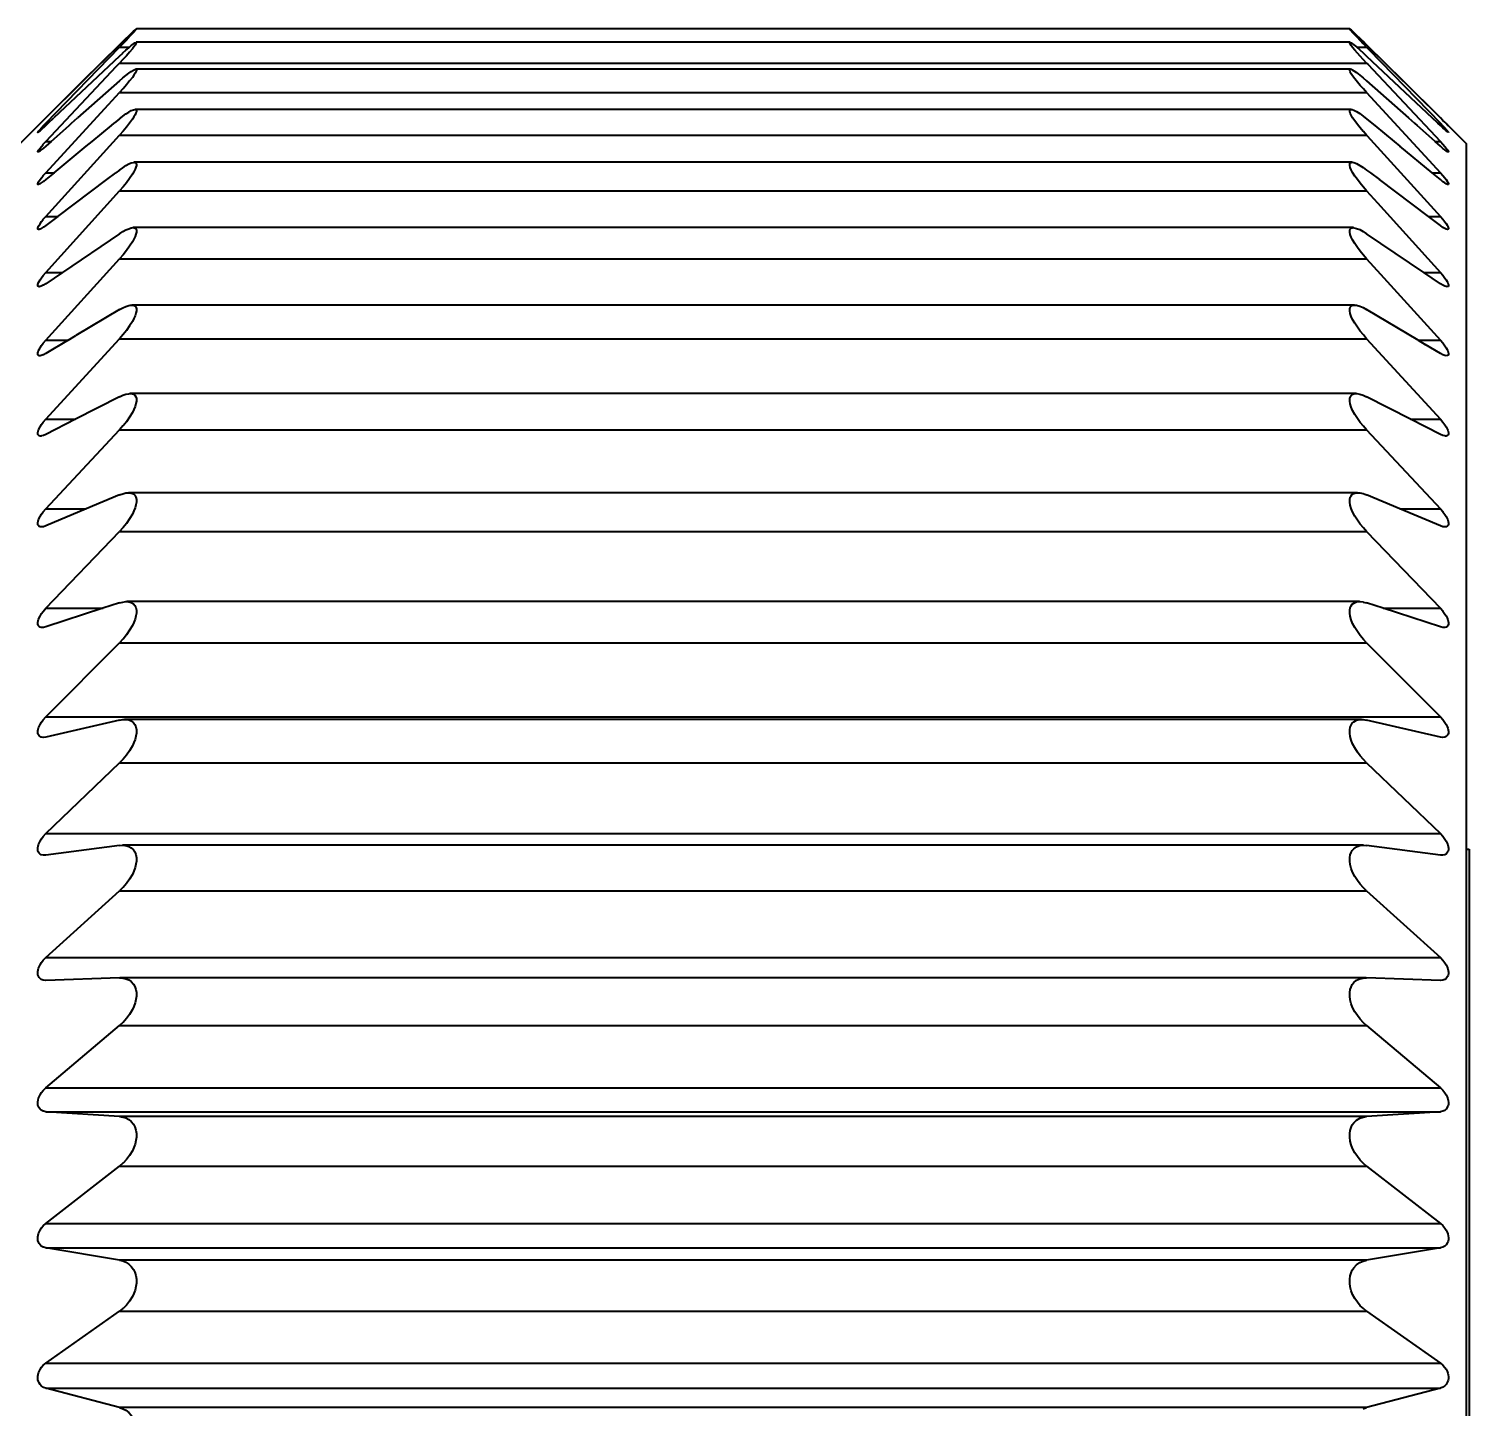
# Model space of a CAD drawing. Header units: millimetres. Extents: x 15 to 415, y 5 to 292.
# Drawn here: x 98.615 to 99.859, y 233.948 to 235.139 of the extents above; entities that cross this region are included whole.
import ezdxf

# ---------------------------------------------------------------- set-up
doc = ezdxf.new("R2010")
doc.units = ezdxf.units.MM
doc.layers.add('Geometries', color=7, linetype='Continuous')

msp = doc.modelspace()

# ---------------------------------------------------------------- linework, layer by layer
at = {"layer": 'Geometries', "linetype": 'Continuous', "lineweight": 40}
for p, q in [((98.7076, 235.1392), (98.7076, 235.139)), ((99.7556, 235.1392), (98.7076, 235.1392)), ((99.7555, 235.1391), (99.7556, 235.1392)), ((99.7556, 235.1392), (99.7556, 235.1392)), ((98.6293, 235.0623), (98.693, 235.1253)), ((98.6293, 235.0576), (98.693, 235.1233)), ((98.693, 235.1253), (98.6611, 235.0938)), ((98.693, 235.1233), (98.7015, 235.1233)), ((98.7071, 235.1274), (98.7074, 235.1275)), ((98.7074, 235.1275), (98.7073, 235.1275)), ((98.7074, 235.1275), (98.7076, 235.1274)), ((99.7558, 235.1275), (98.7074, 235.1275)), ((99.7617, 235.1233), (99.7702, 235.1233)), ((99.7673, 235.1282), (99.7702, 235.1253)), ((99.7702, 235.1253), (99.8021, 235.0938)), ((99.7702, 235.1253), (99.8339, 235.0623)), ((99.7702, 235.1233), (99.7722, 235.1213)), ((99.7722, 235.1213), (99.8339, 235.0576)), ((98.6293, 235.0418), (98.6904, 235.1068)), ((98.693, 235.1156), (98.6363, 235.0623)), ((98.6904, 235.1068), (98.693, 235.1095)), ((98.6959, 235.1126), (98.693, 235.1095)), ((98.693, 235.1095), (99.7702, 235.1095)), ((99.7673, 235.1183), (99.7702, 235.1156)), ((99.7702, 235.1156), (99.8268, 235.0623)), ((99.7702, 235.1095), (99.7711, 235.1085)), ((99.7711, 235.1085), (99.8339, 235.0418)), ((98.693, 235.0942), (98.6568, 235.0623)), ((98.7069, 235.1042), (98.707, 235.1042)), ((99.7562, 235.1042), (98.707, 235.1042)), ((99.756, 235.1042), (99.7561, 235.1042)), ((99.7561, 235.1042), (99.7562, 235.1042)), ((99.7562, 235.1042), (99.7562, 235.1042)), ((99.7673, 235.0968), (99.7702, 235.0942)), ((99.7702, 235.0942), (99.8063, 235.0623)), ((98.6293, 235.0623), (98.6611, 235.0938)), ((98.6834, 235.0737), (98.693, 235.0841)), ((98.6959, 235.0873), (98.693, 235.0841)), ((98.693, 235.0841), (99.7702, 235.0841)), ((99.7702, 235.0841), (99.8339, 235.0149)), ((99.8339, 235.0623), (99.8021, 235.0938)), ((98.6293, 235.0149), (98.6834, 235.0737)), ((98.7063, 235.0696), (98.7064, 235.0696)), ((98.7064, 235.0696), (98.7069, 235.0696)), ((99.7567, 235.0696), (98.7064, 235.0696)), ((98.7064, 235.0696), (98.7064, 235.0696)), ((99.7567, 235.0696), (99.7568, 235.0696)), ((98.6293, 235.0623), (98.6271, 235.0601)), ((98.6271, 235.0554), (98.6293, 235.0576)), ((98.6314, 235.0576), (98.6293, 235.0556)), ((98.6293, 235.0576), (98.6314, 235.0576)), ((98.6314, 235.0576), (98.6363, 235.0623)), ((98.6494, 235.0557), (98.6516, 235.0577)), ((98.6516, 235.0577), (98.6568, 235.0623)), ((98.686, 235.0556), (98.6884, 235.0576)), ((98.693, 235.0613), (98.6884, 235.0576)), ((98.693, 235.0613), (98.6941, 235.0623)), ((99.7673, 235.0637), (99.769, 235.0623)), ((99.769, 235.0623), (99.7702, 235.0613)), ((99.7702, 235.0613), (99.7747, 235.0576)), ((99.7747, 235.0576), (99.7772, 235.0556)), ((99.8063, 235.0623), (99.8115, 235.0577)), ((99.8115, 235.0577), (99.8138, 235.0557)), ((99.8318, 235.0576), (99.8268, 235.0623)), ((99.8317, 235.0576), (99.8339, 235.0576)), ((99.8339, 235.0556), (99.8318, 235.0576)), ((98.6224, 235.0554), (98.6069, 235.0399)), ((98.6223, 235.0553), (98.6224, 235.0554)), ((98.6224, 235.0554), (98.6223, 235.0553)), ((98.6225, 235.0497), (98.6224, 235.0497)), ((98.6224, 235.0497), (98.6224, 235.0497)), ((98.6293, 234.9771), (98.693, 235.0472)), ((98.6338, 235.0418), (98.6494, 235.0557)), ((98.6692, 235.0418), (98.686, 235.0556)), ((98.693, 235.0472), (99.7702, 235.0472)), ((99.7702, 235.0472), (99.7705, 235.0468)), ((99.7705, 235.0468), (99.8339, 234.9771)), ((99.7772, 235.0556), (99.794, 235.0418)), ((99.8294, 235.0418), (99.8138, 235.0557)), ((99.8408, 235.0553), (99.8404, 235.0557)), ((99.8404, 235.0557), (99.8407, 235.0554)), ((99.8408, 235.0553), (99.8407, 235.0554)), ((99.8408, 235.0554), (99.8563, 235.0399)), ((99.8408, 235.0497), (99.8408, 235.0497)), ((98.6226, 235.0328), (98.6225, 235.0328)), ((98.6271, 235.0394), (98.6293, 235.0418)), ((98.6338, 235.0418), (98.6293, 235.0378)), ((98.6293, 235.0418), (98.6338, 235.0418)), ((98.6365, 235.0149), (98.6643, 235.0378)), ((98.6643, 235.0378), (98.6692, 235.0418)), ((99.794, 235.0418), (99.7988, 235.0378)), ((99.8267, 235.0149), (99.7988, 235.0378)), ((99.8339, 235.0378), (99.8294, 235.0418)), ((99.8294, 235.0418), (99.8339, 235.0418)), ((99.8407, 235.0328), (99.8406, 235.0328)), ((99.8406, 235.0328), (99.8406, 235.0328)), ((99.8563, 234.4306), (99.8563, 235.0399)), ((98.7052, 235.0239), (98.7056, 235.0239)), ((98.7056, 235.0239), (98.7059, 235.0239)), ((99.7575, 235.0239), (98.7056, 235.0239)), ((98.7056, 235.0239), (98.7056, 235.0239)), ((99.7573, 235.0239), (99.7575, 235.0239)), ((98.6271, 235.0124), (98.6293, 235.0149)), ((98.6365, 235.0149), (98.6293, 235.0089)), ((98.6293, 235.0149), (98.6365, 235.0149)), ((98.6397, 234.9771), (98.6819, 235.0089)), ((98.6819, 235.0089), (98.6898, 235.0148)), ((98.693, 235.0172), (98.6898, 235.0148)), ((99.7673, 235.0193), (99.7702, 235.0172)), ((99.7702, 235.0172), (99.7734, 235.0148)), ((99.7734, 235.0148), (99.7812, 235.0089)), ((99.8235, 234.9771), (99.7812, 235.0089)), ((99.8266, 235.0149), (99.8339, 235.0149)), ((99.8339, 235.0089), (99.8267, 235.0149)), ((98.6228, 235.0048), (98.6226, 235.0048)), ((98.6293, 234.9287), (98.693, 234.9993)), ((98.693, 234.9993), (99.7702, 234.9993)), ((99.7702, 234.9993), (99.7797, 234.9888)), ((99.8404, 235.0048), (99.8402, 235.0048)), ((99.7797, 234.9888), (99.8339, 234.9287)), ((98.6271, 234.9746), (98.6293, 234.9771)), ((98.6397, 234.9771), (98.6293, 234.9692)), ((98.6293, 234.9771), (98.6397, 234.9771)), ((99.8234, 234.9771), (99.8339, 234.9771)), ((99.8339, 234.9692), (99.8235, 234.9771)), ((98.6231, 234.9659), (98.6231, 234.9659)), ((98.693, 234.9622), (98.6436, 234.9287)), ((98.7037, 234.9673), (98.7047, 234.9674)), ((99.7585, 234.9674), (98.7046, 234.9674)), ((99.7673, 234.964), (99.7702, 234.9622)), ((99.8196, 234.9287), (99.7702, 234.9622)), ((99.84, 234.9659), (99.8389, 234.9661)), ((99.8401, 234.9659), (99.84, 234.9659)), ((98.6293, 234.8702), (98.693, 234.9405)), ((98.693, 234.9405), (99.7702, 234.9405)), ((99.7702, 234.9405), (99.7822, 234.9273)), ((98.6271, 234.9262), (98.6293, 234.9287)), ((98.6436, 234.9287), (98.6293, 234.919)), ((98.6293, 234.9287), (98.6436, 234.9287)), ((99.7822, 234.9273), (99.8339, 234.8702)), ((99.8195, 234.9287), (99.8339, 234.9287)), ((99.8339, 234.919), (99.8196, 234.9287)), ((98.6242, 234.9165), (98.6236, 234.9164)), ((99.8396, 234.9164), (99.8389, 234.9165)), ((99.8401, 234.9165), (99.8396, 234.9164)), ((98.693, 234.8967), (98.6551, 234.8742)), ((98.7035, 234.9006), (98.7037, 234.9006)), ((99.7597, 234.9006), (98.7035, 234.9006)), ((99.7595, 234.9006), (99.7596, 234.9006)), ((99.7596, 234.9006), (99.7609, 234.9005)), ((99.7673, 234.8983), (99.7702, 234.8967)), ((99.8147, 234.8702), (99.7702, 234.8967)), ((98.6271, 234.8676), (98.6293, 234.8702)), ((98.6293, 234.802), (98.693, 234.8715)), ((98.6485, 234.8702), (98.6293, 234.8587)), ((98.6293, 234.8702), (98.6485, 234.8702)), ((98.6485, 234.8702), (98.6551, 234.8742)), ((98.6959, 234.8748), (98.693, 234.8715)), ((98.693, 234.8715), (99.7702, 234.8715)), ((99.7702, 234.8715), (99.8339, 234.802)), ((99.8146, 234.8702), (99.8339, 234.8702)), ((99.8147, 234.8702), (99.8207, 234.8666)), ((99.8339, 234.8587), (99.8207, 234.8666)), ((98.6242, 234.8568), (98.6241, 234.8568)), ((99.839, 234.8568), (99.8389, 234.8568)), ((99.8401, 234.857), (99.839, 234.8568)), ((98.693, 234.8213), (98.655, 234.802)), ((98.7013, 234.8241), (98.7022, 234.8241)), ((99.761, 234.8241), (98.7022, 234.8241)), ((99.7595, 234.824), (99.7609, 234.8241)), ((99.7673, 234.8226), (99.7702, 234.8213)), ((99.8082, 234.802), (99.7702, 234.8213)), ((98.655, 234.802), (98.6293, 234.7888)), ((98.6293, 234.802), (98.655, 234.802)), ((98.6959, 234.7961), (98.693, 234.7928)), ((99.8081, 234.802), (99.8339, 234.802)), ((99.8339, 234.7888), (99.8082, 234.802)), ((98.6271, 234.7879), (98.6255, 234.7875)), ((98.6293, 234.7246), (98.693, 234.7928)), ((98.693, 234.7928), (99.7702, 234.7928)), ((99.7702, 234.7928), (99.8339, 234.7246)), ((99.8384, 234.7874), (99.8377, 234.7875)), ((99.8388, 234.7874), (99.8384, 234.7874)), ((98.693, 234.7366), (98.6643, 234.7246)), ((98.6996, 234.7384), (98.7008, 234.7385)), ((99.7624, 234.7385), (98.7008, 234.7385)), ((99.7618, 234.7385), (99.7624, 234.7385)), ((99.7624, 234.7385), (99.7636, 234.7384)), ((99.7673, 234.7377), (99.7702, 234.7366)), ((99.7989, 234.7246), (99.7702, 234.7366)), ((98.6643, 234.7246), (98.6293, 234.7098)), ((98.6293, 234.7246), (98.6643, 234.7246)), ((99.7988, 234.7246), (99.8339, 234.7246)), ((99.8339, 234.7098), (99.7989, 234.7246)), ((98.6271, 234.7091), (98.6255, 234.7089)), ((99.8388, 234.7091), (99.8377, 234.7089)), ((98.6293, 234.6386), (98.693, 234.705)), ((98.6959, 234.7082), (98.693, 234.705)), ((98.693, 234.705), (99.7702, 234.705)), ((99.7702, 234.705), (99.8339, 234.6386)), ((98.6787, 234.6386), (98.6293, 234.6225)), ((98.6293, 234.6386), (98.6788, 234.6386)), ((98.693, 234.6433), (98.6787, 234.6386)), ((98.6987, 234.6444), (98.6992, 234.6444)), ((98.6992, 234.6444), (98.6996, 234.6444)), ((99.764, 234.6444), (98.6992, 234.6444)), ((99.7636, 234.6444), (99.764, 234.6444)), ((99.7673, 234.644), (99.7702, 234.6433)), ((99.7844, 234.6386), (99.7702, 234.6433)), ((99.8339, 234.6225), (99.7844, 234.6386)), ((99.7844, 234.6386), (99.8339, 234.6386)), ((98.6262, 234.6219), (98.6255, 234.622)), ((98.6271, 234.622), (98.6262, 234.6219)), ((99.836, 234.622), (99.8339, 234.6225)), ((98.6293, 234.5449), (98.693, 234.6089)), ((98.6959, 234.612), (98.693, 234.6089)), ((98.693, 234.6089), (99.7702, 234.6089)), ((99.7702, 234.6089), (99.8339, 234.5449)), ((98.6293, 234.5449), (99.8339, 234.5449)), ((98.693, 234.5421), (98.6293, 234.5274)), ((98.6968, 234.5426), (98.6974, 234.5426)), ((99.7657, 234.5426), (98.6974, 234.5426)), ((99.7645, 234.5426), (99.7657, 234.5426)), ((99.7657, 234.5426), (99.7663, 234.5426)), ((99.7673, 234.5425), (99.7702, 234.5421)), ((99.8339, 234.5274), (99.7702, 234.5421)), ((98.6271, 234.5271), (98.6255, 234.5273)), ((99.8361, 234.5271), (99.8339, 234.5274)), ((98.6293, 234.444), (98.693, 234.5051)), ((98.6959, 234.5081), (98.693, 234.5051)), ((98.693, 234.5051), (99.7702, 234.5051)), ((99.7702, 234.5051), (99.8339, 234.444)), ((98.6293, 234.444), (99.8339, 234.444)), ((98.6293, 234.4254), (98.628, 234.4253)), ((98.693, 234.4338), (98.6293, 234.4254)), ((98.693, 234.4338), (98.6956, 234.434)), ((99.7676, 234.434), (98.6956, 234.434)), ((98.6959, 234.434), (98.6977, 234.4338)), ((99.7673, 234.434), (99.7676, 234.434)), ((99.7676, 234.434), (99.7702, 234.4338)), ((99.8339, 234.4254), (99.7702, 234.4338)), ((99.8351, 234.4253), (99.8339, 234.4254)), ((99.836, 234.4253), (99.8351, 234.4253)), ((99.8563, 234.4306), (99.8588, 234.4306)), ((99.8563, 233.2113), (99.8563, 234.4306)), ((99.8588, 234.4306), (99.8588, 233.2113)), ((98.6959, 234.3974), (98.693, 234.3946)), ((98.6293, 234.3369), (98.693, 234.3946)), ((98.693, 234.3946), (99.7702, 234.3946)), ((99.7702, 234.3946), (99.8339, 234.3369)), ((98.6293, 234.3369), (99.8339, 234.3369)), ((98.6293, 234.3172), (98.629, 234.3172)), ((98.693, 234.3193), (98.6293, 234.3172)), ((98.693, 234.3193), (98.6936, 234.3193)), ((99.7695, 234.3193), (98.6936, 234.3193)), ((99.7673, 234.3192), (99.7695, 234.3193)), ((99.7695, 234.3193), (99.7702, 234.3193)), ((99.8339, 234.3172), (99.7702, 234.3193)), ((99.8342, 234.3172), (99.8339, 234.3172)), ((99.836, 234.3174), (99.8342, 234.3172)), ((98.6293, 234.2244), (98.693, 234.2782)), ((98.6959, 234.2808), (98.693, 234.2782)), ((98.693, 234.2782), (99.7702, 234.2782)), ((99.7702, 234.2782), (99.8339, 234.2244)), ((98.6293, 234.2244), (99.8339, 234.2244)), ((98.693, 234.1996), (98.6293, 234.2038)), ((98.6293, 234.2038), (99.8339, 234.2038)), ((99.7702, 234.1996), (98.693, 234.1996)), ((99.7673, 234.1992), (99.7702, 234.1996)), ((99.8339, 234.2038), (99.7702, 234.1996)), ((99.8339, 234.2038), (99.8339, 234.2038)), ((98.6293, 234.1073), (98.693, 234.1568)), ((98.6959, 234.1593), (98.693, 234.1568)), ((98.693, 234.1568), (99.7702, 234.1568)), ((99.7702, 234.1568), (99.8339, 234.1073)), ((98.6293, 234.1073), (99.8339, 234.1073)), ((98.693, 234.0756), (98.6293, 234.0861)), ((98.6293, 234.0861), (99.8339, 234.0861)), ((99.7702, 234.0756), (98.693, 234.0756)), ((99.7673, 234.0748), (99.7702, 234.0756)), ((99.8339, 234.0861), (99.7702, 234.0756)), ((98.6293, 233.9867), (98.693, 234.0315)), ((98.6959, 234.0338), (98.693, 234.0315)), ((98.693, 234.0315), (99.7702, 234.0315)), ((99.7702, 234.0315), (99.8339, 233.9867)), ((98.6293, 233.9867), (99.8339, 233.9867)), ((98.693, 233.9482), (98.6293, 233.9649)), ((98.6293, 233.9649), (99.8339, 233.9649)), ((99.8339, 233.9649), (99.7702, 233.9482)), ((99.7702, 233.9482), (98.693, 233.9482)), ((99.7673, 233.9472), (99.7702, 233.9482))]:
    msp.add_line(p, q, dxfattribs=at)
at = {"layer": 'Geometries', "linetype": 'Continuous', "lineweight": 40, "flags": 128}
for points in [[(98.693, 235.1253), (98.6958, 235.1281), (98.6984, 235.1307), (98.7009, 235.1331), (98.7031, 235.1352), (98.705, 235.137), (98.7062, 235.1381), (98.7071, 235.1388), (98.7076, 235.1392)], [(98.7076, 235.139), (98.7076, 235.139), (98.7072, 235.1385), (98.7065, 235.1376), (98.7054, 235.1364), (98.7041, 235.135), (98.7017, 235.1324), (98.6989, 235.1294), (98.696, 235.1264), (98.693, 235.1233)], [(98.7076, 235.1392), (98.7076, 235.1392), (98.7076, 235.1392)], [(99.7673, 235.1263), (99.7647, 235.129), (99.7622, 235.1316), (99.76, 235.1339), (99.7581, 235.136), (99.7569, 235.1374), (99.756, 235.1384), (99.7556, 235.139), (99.7555, 235.1391)], [(99.7556, 235.1392), (99.7556, 235.1392), (99.756, 235.1389), (99.7567, 235.1383), (99.7578, 235.1373), (99.7591, 235.1361), (99.7615, 235.1338), (99.7643, 235.1311), (99.7671, 235.1283), (99.7673, 235.1282)], [(98.7076, 235.1274), (98.7076, 235.1274), (98.7076, 235.127), (98.7072, 235.1262), (98.7065, 235.1251), (98.7054, 235.1236), (98.7041, 235.122), (98.7017, 235.1191), (98.6989, 235.1159), (98.696, 235.1128), (98.6959, 235.1126)], [(98.6959, 235.1183), (98.6984, 235.1207), (98.7009, 235.1228), (98.7015, 235.1233)], [(98.7015, 235.1233), (98.7031, 235.1247), (98.704, 235.1254)], [(98.704, 235.1254), (98.705, 235.1261), (98.7062, 235.127), (98.7071, 235.1274), (98.7071, 235.1274)], [(99.7556, 235.1274), (99.7556, 235.1274), (99.7558, 235.1275)], [(99.7673, 235.1126), (99.7647, 235.1154), (99.7622, 235.1182), (99.76, 235.1208), (99.7581, 235.1231), (99.7569, 235.1248), (99.756, 235.1261), (99.7556, 235.127), (99.7556, 235.1274)], [(99.7558, 235.1275), (99.756, 235.1275), (99.7562, 235.1274)], [(99.7562, 235.1274), (99.7567, 235.1271), (99.7578, 235.1264), (99.7591, 235.1254), (99.7615, 235.1235), (99.7617, 235.1233)], [(99.7617, 235.1233), (99.7643, 235.1211), (99.7671, 235.1185), (99.7673, 235.1183)], [(99.7702, 235.1253), (99.7674, 235.1281), (99.7673, 235.1282)], [(99.7702, 235.1233), (99.7674, 235.1262), (99.7673, 235.1263)], [(98.693, 235.1156), (98.6958, 235.1182), (98.6959, 235.1183)], [(99.7702, 235.1095), (99.7674, 235.1125), (99.7673, 235.1126)], [(98.693, 235.0942), (98.6958, 235.0967), (98.6984, 235.0989), (98.7009, 235.1008), (98.7031, 235.1024), (98.705, 235.1035), (98.7062, 235.1041), (98.7069, 235.1042)], [(98.7071, 235.1042), (98.7076, 235.1039), (98.7076, 235.1032), (98.7072, 235.1021), (98.7065, 235.1008), (98.7054, 235.0991), (98.7041, 235.0972), (98.7017, 235.0941), (98.6989, 235.0907), (98.696, 235.0874), (98.6959, 235.0873)], [(98.707, 235.1042), (98.7071, 235.1042), (98.7071, 235.1042)], [(99.7702, 235.0841), (99.7674, 235.0872), (99.7647, 235.0902), (99.7622, 235.0932), (99.76, 235.096), (99.7581, 235.0985), (99.7569, 235.1004), (99.756, 235.102), (99.7556, 235.1032), (99.7556, 235.104), (99.756, 235.1042), (99.756, 235.1042)], [(99.7562, 235.1042), (99.7567, 235.1042), (99.7578, 235.1037), (99.7591, 235.103), (99.7615, 235.1014), (99.7643, 235.0992), (99.7671, 235.0969), (99.7673, 235.0968)], [(98.7069, 235.0696), (98.7071, 235.0695), (98.7076, 235.0689), (98.7076, 235.0678), (98.7072, 235.0665), (98.7065, 235.0649), (98.7054, 235.063), (98.7041, 235.061), (98.7017, 235.0576), (98.6989, 235.0541), (98.696, 235.0507), (98.693, 235.0472)], [(98.6941, 235.0623), (98.6958, 235.0636), (98.6984, 235.0656), (98.7009, 235.0672), (98.7031, 235.0685), (98.705, 235.0693), (98.7062, 235.0696), (98.7063, 235.0696)], [(99.7673, 235.0505), (99.7647, 235.0535), (99.7622, 235.0566), (99.76, 235.0596), (99.7581, 235.0624), (99.7569, 235.0645), (99.756, 235.0663), (99.7556, 235.0678), (99.7556, 235.0689), (99.756, 235.0694), (99.7562, 235.0696)], [(99.7562, 235.0696), (99.7567, 235.0696), (99.7567, 235.0696)], [(99.7568, 235.0696), (99.7578, 235.0695), (99.7591, 235.069), (99.7615, 235.0677), (99.7643, 235.0659), (99.7671, 235.0638), (99.7673, 235.0637)], [(98.6271, 235.0601), (98.6254, 235.0583), (98.6243, 235.0573), (98.6235, 235.0565), (98.6229, 235.0559), (98.6225, 235.0555), (98.6224, 235.0554)], [(98.6293, 235.0623), (98.6273, 235.0602), (98.6271, 235.0601)], [(99.8404, 235.0557), (99.8401, 235.056), (99.8389, 235.0573), (99.8376, 235.0585), (99.8361, 235.06), (99.8339, 235.0623)], [(99.8339, 235.0576), (99.8359, 235.0555), (99.8378, 235.0535), (99.8388, 235.0523), (99.8397, 235.0513), (99.8402, 235.0506), (99.8406, 235.0501), (99.8408, 235.0498), (99.8408, 235.0497)], [(98.6224, 235.0497), (98.6223, 235.0497), (98.6224, 235.0499), (98.6226, 235.0503), (98.623, 235.0508), (98.6243, 235.0523), (98.6256, 235.0537), (98.627, 235.0553), (98.6271, 235.0554)], [(98.6271, 235.0536), (98.6254, 235.052), (98.6243, 235.0511), (98.6235, 235.0504), (98.6229, 235.05), (98.6225, 235.0497), (98.6225, 235.0497)], [(98.6293, 235.0556), (98.6272, 235.0537), (98.6271, 235.0536)], [(99.7702, 235.0472), (99.7674, 235.0504), (99.7673, 235.0505)], [(99.8406, 235.0498), (99.8405, 235.0498), (99.8401, 235.0501), (99.8389, 235.0511), (99.8376, 235.0522), (99.8361, 235.0535), (99.8339, 235.0556)], [(99.8408, 235.0497), (99.8408, 235.0497), (99.8406, 235.0498)], [(98.6224, 235.0329), (98.6223, 235.0329), (98.6224, 235.0333), (98.6226, 235.0338), (98.623, 235.0344), (98.6243, 235.0361), (98.6256, 235.0376), (98.627, 235.0393), (98.6271, 235.0394)], [(98.6225, 235.0328), (98.6225, 235.0328), (98.6224, 235.0329)], [(98.6271, 235.0359), (98.6254, 235.0345), (98.6243, 235.0337), (98.6235, 235.0332), (98.6229, 235.0329), (98.6226, 235.0328)], [(98.6293, 235.0378), (98.6272, 235.036), (98.6271, 235.0359)], [(99.8339, 235.0418), (99.8359, 235.0395), (99.8378, 235.0374), (99.8388, 235.0361), (99.8397, 235.035), (99.8402, 235.0342), (99.8406, 235.0336), (99.8408, 235.0331), (99.8408, 235.0328), (99.8407, 235.0328)], [(99.8406, 235.0328), (99.8405, 235.0328), (99.8401, 235.0329), (99.8389, 235.0337), (99.8376, 235.0347), (99.8361, 235.0358), (99.8339, 235.0378)], [(98.693, 235.0172), (98.6958, 235.0192), (98.6984, 235.021), (98.7009, 235.0224), (98.7031, 235.0233), (98.705, 235.0238), (98.7052, 235.0239)], [(98.7059, 235.0239), (98.7062, 235.0238), (98.7071, 235.0234), (98.7076, 235.0225), (98.7076, 235.0211), (98.7072, 235.0196), (98.7065, 235.0178), (98.7054, 235.0157), (98.7041, 235.0135), (98.7017, 235.0099), (98.6989, 235.0062), (98.696, 235.0027), (98.693, 234.9993)], [(99.7673, 235.0026), (99.7647, 235.0057), (99.7622, 235.0089), (99.76, 235.012), (99.7581, 235.015), (99.7569, 235.0173), (99.756, 235.0194), (99.7556, 235.0211), (99.7556, 235.0225), (99.756, 235.0233), (99.7567, 235.0238), (99.7573, 235.0239)], [(99.7575, 235.0239), (99.7578, 235.0239), (99.758, 235.0239)], [(99.758, 235.0239), (99.7591, 235.0236), (99.7615, 235.0227), (99.7643, 235.0212), (99.7671, 235.0194), (99.7673, 235.0193)], [(98.6226, 235.0048), (98.6225, 235.0048), (98.6223, 235.0051), (98.6224, 235.0056), (98.6226, 235.0062), (98.623, 235.007), (98.6243, 235.0089), (98.6256, 235.0105), (98.627, 235.0123), (98.6271, 235.0124)], [(98.6271, 235.0072), (98.6254, 235.006), (98.6243, 235.0053), (98.6235, 235.0049), (98.623, 235.0048)], [(98.6293, 235.0089), (98.6272, 235.0073), (98.6271, 235.0072)], [(99.8339, 235.0149), (99.8359, 235.0125), (99.8378, 235.0103), (99.8388, 235.0089), (99.8397, 235.0077), (99.8402, 235.0068), (99.8406, 235.006), (99.8408, 235.0054), (99.8408, 235.005), (99.8405, 235.0048), (99.8404, 235.0048)], [(99.8402, 235.0048), (99.8401, 235.0048), (99.8389, 235.0053), (99.8376, 235.0061), (99.8361, 235.0071), (99.8339, 235.0089)], [(98.623, 235.0048), (98.6229, 235.0048), (98.6228, 235.0048)], [(99.7702, 234.9993), (99.7674, 235.0024), (99.7673, 235.0026)], [(98.6231, 234.9659), (98.6229, 234.9659), (98.6225, 234.9661), (98.6223, 234.9665), (98.6224, 234.9672), (98.6226, 234.9679), (98.623, 234.9687), (98.6243, 234.9708), (98.6256, 234.9726), (98.627, 234.9745), (98.6271, 234.9746)], [(99.8339, 234.9771), (99.8359, 234.9747), (99.8378, 234.9723), (99.8388, 234.9709), (99.8397, 234.9695), (99.8402, 234.9685), (99.8406, 234.9676), (99.8408, 234.9669), (99.8408, 234.9663), (99.8405, 234.966), (99.8401, 234.9659), (99.8401, 234.9659)], [(98.6242, 234.9661), (98.6235, 234.9659), (98.6231, 234.9659)], [(98.6271, 234.9677), (98.6254, 234.9666), (98.6243, 234.9662), (98.6242, 234.9661)], [(98.6293, 234.9692), (98.6272, 234.9678), (98.6271, 234.9677)], [(98.7047, 234.9674), (98.705, 234.9674), (98.7062, 234.9671), (98.7071, 234.9664), (98.7076, 234.9652), (98.7076, 234.9635), (98.7072, 234.9618), (98.7065, 234.9598), (98.7054, 234.9575), (98.7041, 234.9551), (98.7017, 234.9514), (98.6989, 234.9476), (98.696, 234.944), (98.693, 234.9405)], [(98.693, 234.9622), (98.6958, 234.964), (98.6984, 234.9654), (98.7009, 234.9665), (98.7031, 234.9672), (98.7037, 234.9673)], [(99.7673, 234.9439), (99.7647, 234.947), (99.7622, 234.9503), (99.76, 234.9536), (99.7581, 234.9568), (99.7569, 234.9593), (99.756, 234.9615), (99.7556, 234.9636), (99.7556, 234.9652), (99.756, 234.9663), (99.7567, 234.967), (99.7578, 234.9673), (99.7585, 234.9674)], [(99.7585, 234.9674), (99.7591, 234.9674), (99.7595, 234.9673)], [(99.7595, 234.9673), (99.7615, 234.9668), (99.7643, 234.9657), (99.7671, 234.9641), (99.7673, 234.964)], [(99.8389, 234.9661), (99.8389, 234.9661), (99.8376, 234.9667), (99.8361, 234.9676), (99.8339, 234.9692)], [(99.7702, 234.9405), (99.7674, 234.9437), (99.7673, 234.9439)], [(98.6231, 234.9165), (98.6229, 234.9165), (98.6225, 234.9169), (98.6223, 234.9174), (98.6224, 234.9182), (98.6226, 234.9191), (98.623, 234.92), (98.6243, 234.9223), (98.6256, 234.9242), (98.627, 234.9261), (98.6271, 234.9262)], [(99.8339, 234.9287), (99.8359, 234.9263), (99.8378, 234.9239), (99.8388, 234.9223), (99.8397, 234.9209), (99.8402, 234.9198), (99.8406, 234.9187), (99.8408, 234.9179), (99.8408, 234.9172), (99.8405, 234.9167), (99.8401, 234.9165), (99.8401, 234.9165)], [(98.6236, 234.9164), (98.6235, 234.9164), (98.6231, 234.9165)], [(98.6271, 234.9177), (98.6254, 234.9168), (98.6243, 234.9165), (98.6242, 234.9165)], [(98.6293, 234.919), (98.6272, 234.9177), (98.6271, 234.9177)], [(99.8389, 234.9165), (99.8389, 234.9165), (99.8376, 234.9169), (99.8361, 234.9176), (99.8339, 234.919)], [(98.693, 234.8967), (98.6958, 234.8982), (98.6984, 234.8994), (98.7009, 234.9003), (98.7022, 234.9005)], [(98.7037, 234.9006), (98.705, 234.9005), (98.7062, 234.8999), (98.7071, 234.8989), (98.7076, 234.8974), (98.7076, 234.8955), (98.7072, 234.8935), (98.7065, 234.8913), (98.7054, 234.8889), (98.7041, 234.8864), (98.7017, 234.8825), (98.6989, 234.8786), (98.696, 234.875), (98.6959, 234.8748)], [(98.7022, 234.9005), (98.7031, 234.9006), (98.7035, 234.9006)], [(99.7702, 234.8715), (99.7674, 234.8747), (99.7647, 234.878), (99.7622, 234.8814), (99.76, 234.8848), (99.7581, 234.8881), (99.7569, 234.8908), (99.756, 234.8933), (99.7556, 234.8955), (99.7556, 234.8974), (99.756, 234.8987), (99.7567, 234.8997), (99.7578, 234.9003), (99.7591, 234.9006), (99.7595, 234.9006)], [(99.7609, 234.9005), (99.7615, 234.9004), (99.7643, 234.8996), (99.7671, 234.8984), (99.7673, 234.8983)], [(99.8339, 234.8702), (99.8359, 234.8678), (99.8378, 234.8653), (99.8388, 234.8637), (99.8397, 234.8621), (99.8402, 234.8609), (99.8406, 234.8598), (99.8408, 234.8588), (99.8408, 234.858), (99.8405, 234.8574), (99.8401, 234.857), (99.8401, 234.857)], [(98.6231, 234.857), (98.6229, 234.8571), (98.6225, 234.8576), (98.6223, 234.8583), (98.6224, 234.8592), (98.6226, 234.8601), (98.623, 234.8612), (98.6243, 234.8636), (98.6256, 234.8656), (98.627, 234.8675), (98.6271, 234.8676)], [(98.6293, 234.8587), (98.6272, 234.8576), (98.6271, 234.8576)], [(99.8389, 234.8568), (99.8389, 234.8568), (99.8376, 234.857), (99.8361, 234.8575), (99.8339, 234.8587)], [(98.6241, 234.8568), (98.6235, 234.8568), (98.6231, 234.857)], [(98.6271, 234.8576), (98.6254, 234.8569), (98.6243, 234.8568), (98.6242, 234.8568)], [(98.693, 234.8213), (98.6958, 234.8226), (98.6984, 234.8235), (98.7009, 234.824), (98.7013, 234.8241)], [(98.7022, 234.8241), (98.7031, 234.8241), (98.705, 234.8236), (98.7062, 234.8227), (98.7071, 234.8214), (98.7076, 234.8197), (98.7076, 234.8175), (98.7072, 234.8154), (98.7065, 234.813), (98.7054, 234.8104), (98.7041, 234.8078), (98.7017, 234.8038), (98.6989, 234.7998), (98.696, 234.7962), (98.6959, 234.7961)], [(99.7702, 234.7928), (99.7674, 234.796), (99.7647, 234.7992), (99.7622, 234.8027), (99.76, 234.8061), (99.7581, 234.8096), (99.7569, 234.8124), (99.756, 234.8151), (99.7556, 234.8176), (99.7556, 234.8197), (99.756, 234.8213), (99.7567, 234.8225), (99.7578, 234.8234), (99.7591, 234.8239), (99.7595, 234.824)], [(99.7609, 234.8241), (99.7615, 234.8241), (99.7618, 234.8241)], [(99.7618, 234.8241), (99.7643, 234.8236), (99.7671, 234.8227), (99.7673, 234.8226)], [(98.6243, 234.7874), (98.6235, 234.7877), (98.6229, 234.7881), (98.6225, 234.7887), (98.6223, 234.7895), (98.6224, 234.7905), (98.6226, 234.7916), (98.623, 234.7927), (98.6243, 234.7953), (98.6256, 234.7973), (98.627, 234.7993), (98.6293, 234.802)], [(99.8339, 234.802), (99.8359, 234.7995), (99.836, 234.7994)], [(99.836, 234.7994), (99.8378, 234.797), (99.8388, 234.7953), (99.8397, 234.7937), (99.8402, 234.7924), (99.8406, 234.7912), (99.8408, 234.7901), (99.8408, 234.7891), (99.8405, 234.7885), (99.8401, 234.788), (99.8389, 234.7874), (99.8388, 234.7874)], [(98.6248, 234.7874), (98.6243, 234.7874), (98.6243, 234.7874)], [(98.6255, 234.7875), (98.6254, 234.7874), (98.6248, 234.7874)], [(98.6293, 234.7888), (98.6272, 234.7879), (98.6271, 234.7879)], [(99.8377, 234.7875), (99.8376, 234.7875), (99.8361, 234.7878), (99.8339, 234.7888)], [(98.693, 234.7366), (98.6958, 234.7376), (98.6984, 234.7383), (98.6996, 234.7384)], [(98.7013, 234.7385), (98.7031, 234.7382), (98.705, 234.7374), (98.7062, 234.7362), (98.7071, 234.7347), (98.7076, 234.7327), (98.7076, 234.7303), (98.7072, 234.7279), (98.7065, 234.7254), (98.7054, 234.7227), (98.7041, 234.72), (98.7017, 234.7159), (98.6989, 234.712), (98.696, 234.7084), (98.6959, 234.7082)], [(98.7008, 234.7385), (98.7009, 234.7385), (98.7013, 234.7385)], [(99.7702, 234.705), (99.7674, 234.7081), (99.7647, 234.7114), (99.7622, 234.7148), (99.76, 234.7183), (99.7581, 234.7219), (99.7569, 234.7248), (99.756, 234.7277), (99.7556, 234.7303), (99.7556, 234.7327), (99.756, 234.7345), (99.7567, 234.7359), (99.7578, 234.7371), (99.7591, 234.7379), (99.7615, 234.7384), (99.7618, 234.7385)], [(99.7636, 234.7384), (99.7643, 234.7383), (99.7671, 234.7377), (99.7673, 234.7377)], [(98.6243, 234.7091), (98.6235, 234.7094), (98.6229, 234.71), (98.6225, 234.7107), (98.6223, 234.7117), (98.6224, 234.7128), (98.6226, 234.714), (98.623, 234.7152), (98.6243, 234.7178), (98.6256, 234.7199), (98.627, 234.7219), (98.6293, 234.7246)], [(99.8339, 234.7246), (99.8359, 234.7222), (99.836, 234.722)], [(99.836, 234.722), (99.8378, 234.7196), (99.8388, 234.7179), (99.8397, 234.7162), (99.8402, 234.7149), (99.8406, 234.7135), (99.8408, 234.7123), (99.8408, 234.7113), (99.8405, 234.7105), (99.8401, 234.7098), (99.8389, 234.7091), (99.8388, 234.7091)], [(98.6255, 234.7089), (98.6254, 234.7089), (98.6243, 234.7091), (98.6243, 234.7091)], [(98.6293, 234.7098), (98.6272, 234.7091), (98.6271, 234.7091)], [(99.8377, 234.7089), (99.8376, 234.7089), (99.8361, 234.7091), (99.8339, 234.7098)], [(98.6255, 234.622), (98.6254, 234.622), (98.6243, 234.6223), (98.6235, 234.6228), (98.6229, 234.6235), (98.6225, 234.6244), (98.6223, 234.6254), (98.6224, 234.6267), (98.6226, 234.6279), (98.623, 234.6292), (98.6243, 234.6319), (98.6256, 234.634), (98.627, 234.636), (98.6293, 234.6386)], [(98.693, 234.6433), (98.6958, 234.644), (98.6984, 234.6444), (98.6987, 234.6444)], [(98.6996, 234.6444), (98.7009, 234.6443), (98.7031, 234.6437), (98.705, 234.6425), (98.7062, 234.6411), (98.7071, 234.6393), (98.7076, 234.6371), (98.7076, 234.6345), (98.7072, 234.632), (98.7065, 234.6293), (98.7054, 234.6265), (98.7041, 234.6237), (98.7017, 234.6196), (98.6989, 234.6156), (98.696, 234.6121), (98.6959, 234.612)], [(99.7702, 234.6089), (99.7674, 234.6118), (99.7647, 234.615), (99.7622, 234.6185), (99.76, 234.622), (99.7581, 234.6256), (99.7569, 234.6287), (99.756, 234.6317), (99.7556, 234.6345), (99.7556, 234.6371), (99.756, 234.6391), (99.7567, 234.6408), (99.7578, 234.6422), (99.7591, 234.6432), (99.7615, 234.6441), (99.7636, 234.6444)], [(99.764, 234.6444), (99.7643, 234.6444), (99.7645, 234.6444)], [(99.7645, 234.6444), (99.7671, 234.6441), (99.7673, 234.644)], [(99.8339, 234.6386), (99.8359, 234.6363), (99.836, 234.6362)], [(99.836, 234.6362), (99.8378, 234.6337), (99.8388, 234.632), (99.8397, 234.6303), (99.8402, 234.6288), (99.8406, 234.6274), (99.8408, 234.6261), (99.8408, 234.625), (99.8405, 234.6241), (99.8401, 234.6233), (99.8389, 234.6223), (99.8377, 234.622)], [(98.6293, 234.6225), (98.6272, 234.622), (98.6271, 234.622)], [(99.8369, 234.6219), (99.8361, 234.622), (99.836, 234.622)], [(99.8377, 234.622), (99.8376, 234.622), (99.8369, 234.6219)], [(98.6255, 234.5273), (98.6254, 234.5273), (98.6243, 234.5278), (98.6235, 234.5285), (98.6229, 234.5293), (98.6225, 234.5303), (98.6223, 234.5315), (98.6224, 234.5328), (98.6226, 234.5341), (98.623, 234.5354), (98.6243, 234.5382), (98.6256, 234.5403), (98.627, 234.5423), (98.6293, 234.5449)], [(98.693, 234.5421), (98.6958, 234.5425), (98.6968, 234.5426)], [(98.6987, 234.5426), (98.7009, 234.5422), (98.7031, 234.5413), (98.705, 234.5398), (98.7062, 234.5382), (98.7071, 234.5361), (98.7076, 234.5336), (98.7076, 234.5309), (98.7072, 234.5282), (98.7065, 234.5254), (98.7054, 234.5226), (98.7041, 234.5197), (98.7017, 234.5156), (98.6989, 234.5117), (98.696, 234.5082), (98.6959, 234.5081)], [(98.6974, 234.5426), (98.6984, 234.5426), (98.6987, 234.5426)], [(99.7702, 234.5051), (99.7674, 234.508), (99.7647, 234.5111), (99.7622, 234.5144), (99.76, 234.518), (99.7581, 234.5217), (99.7569, 234.5248), (99.756, 234.5279), (99.7556, 234.5309), (99.7556, 234.5337), (99.756, 234.5359), (99.7567, 234.5378), (99.7578, 234.5394), (99.7591, 234.5406), (99.7615, 234.5419), (99.7643, 234.5425), (99.7645, 234.5426)], [(99.7663, 234.5426), (99.7671, 234.5425), (99.7673, 234.5425)], [(99.8339, 234.5449), (99.8359, 234.5426), (99.836, 234.5425)], [(99.836, 234.5425), (99.8378, 234.54), (99.8388, 234.5383), (99.8397, 234.5365), (99.8402, 234.5351), (99.8406, 234.5336), (99.8408, 234.5322), (99.8408, 234.5309), (99.8405, 234.5299), (99.8401, 234.5291), (99.8389, 234.5278), (99.8377, 234.5273)], [(98.6293, 234.5274), (98.6272, 234.5271), (98.6271, 234.5271)], [(99.8377, 234.5273), (99.8376, 234.5273), (99.8361, 234.5271), (99.8361, 234.5271)], [(98.6271, 234.4253), (98.6254, 234.4258), (98.6243, 234.4263), (98.6235, 234.4272), (98.6229, 234.4281), (98.6225, 234.4292), (98.6223, 234.4305), (98.6224, 234.4319), (98.6226, 234.4333), (98.623, 234.4346), (98.6243, 234.4375), (98.6256, 234.4396), (98.627, 234.4416), (98.6293, 234.444)], [(99.8339, 234.444), (99.8359, 234.4418), (99.836, 234.4417)], [(99.836, 234.4417), (99.8378, 234.4393), (99.8388, 234.4376), (99.8397, 234.4358), (99.8402, 234.4343), (99.8406, 234.4328), (99.8408, 234.4313), (99.8408, 234.4299), (99.8405, 234.4288), (99.8401, 234.4279), (99.8389, 234.4264), (99.8376, 234.4257), (99.8361, 234.4253), (99.836, 234.4253)], [(98.628, 234.4253), (98.6272, 234.4253), (98.6271, 234.4253)], [(98.6956, 234.434), (98.6958, 234.434), (98.6959, 234.434)], [(98.6977, 234.4338), (98.6984, 234.4337), (98.7009, 234.433), (98.7031, 234.4318), (98.705, 234.4301), (98.7062, 234.4282), (98.7071, 234.4259), (98.7076, 234.4232), (98.7076, 234.4203), (98.7072, 234.4175), (98.7065, 234.4147), (98.7054, 234.4117), (98.7041, 234.4088), (98.7017, 234.4047), (98.6989, 234.4009), (98.696, 234.3976), (98.6959, 234.3974)], [(99.7702, 234.3946), (99.7674, 234.3973), (99.7647, 234.4003), (99.7622, 234.4036), (99.76, 234.4071), (99.7581, 234.4108), (99.7569, 234.414), (99.756, 234.4172), (99.7556, 234.4203), (99.7556, 234.4233), (99.756, 234.4256), (99.7567, 234.4277), (99.7578, 234.4295), (99.7591, 234.431), (99.7615, 234.4327), (99.7643, 234.4336), (99.7656, 234.4339)], [(99.7656, 234.4339), (99.7671, 234.434), (99.7673, 234.434)], [(98.6271, 234.3174), (98.6254, 234.3181), (98.6243, 234.3188), (98.6235, 234.3198), (98.6229, 234.3208), (98.6225, 234.322), (98.6223, 234.3234), (98.6224, 234.3249), (98.6226, 234.3263), (98.623, 234.3277), (98.6243, 234.3306), (98.6256, 234.3327), (98.627, 234.3346), (98.6293, 234.3369)], [(99.8339, 234.3369), (99.8359, 234.3348), (99.836, 234.3347)], [(99.836, 234.3347), (99.8378, 234.3324), (99.8388, 234.3307), (99.8397, 234.3289), (99.8402, 234.3273), (99.8406, 234.3257), (99.8408, 234.3242), (99.8408, 234.3228), (99.8405, 234.3216), (99.8401, 234.3205), (99.8389, 234.3188), (99.8376, 234.3179), (99.8361, 234.3174), (99.836, 234.3174)], [(98.629, 234.3172), (98.6272, 234.3174), (98.6271, 234.3174)], [(98.6936, 234.3193), (98.6958, 234.3192), (98.6968, 234.3191)], [(98.6968, 234.3191), (98.6984, 234.3187), (98.7009, 234.3177), (98.7031, 234.3162), (98.705, 234.3141), (98.7062, 234.312), (98.7071, 234.3095), (98.7076, 234.3067), (98.7076, 234.3036), (98.7072, 234.3007), (98.7065, 234.2978), (98.7054, 234.2948), (98.7041, 234.292), (98.7017, 234.2879), (98.6989, 234.2842), (98.696, 234.281), (98.6959, 234.2808)], [(99.7702, 234.2782), (99.7674, 234.2807), (99.7647, 234.2836), (99.7622, 234.2868), (99.76, 234.2902), (99.7581, 234.2939), (99.7569, 234.2971), (99.756, 234.3004), (99.7556, 234.3036), (99.7556, 234.3067), (99.756, 234.3093), (99.7567, 234.3115), (99.7578, 234.3136), (99.7591, 234.3153), (99.7615, 234.3173), (99.7643, 234.3185), (99.7671, 234.3192), (99.7673, 234.3192)], [(98.6271, 234.2042), (98.6254, 234.2051), (98.6243, 234.2059), (98.6235, 234.2071), (98.6229, 234.2082), (98.6225, 234.2095), (98.6223, 234.2109), (98.6224, 234.2125), (98.6226, 234.2139), (98.623, 234.2154), (98.6243, 234.2183), (98.6256, 234.2203), (98.627, 234.2222), (98.6293, 234.2244)], [(99.8339, 234.2244), (99.8359, 234.2224), (99.836, 234.2223)], [(99.836, 234.2223), (99.8378, 234.22), (99.8388, 234.2183), (99.8397, 234.2166), (99.8402, 234.215), (99.8406, 234.2134), (99.8408, 234.2118), (99.8408, 234.2103), (99.8405, 234.209), (99.8401, 234.2079), (99.8389, 234.206), (99.8376, 234.2049), (99.8361, 234.2043), (99.8339, 234.2038)], [(98.6293, 234.2038), (98.6272, 234.2042), (98.6271, 234.2042)], [(98.693, 234.1996), (98.6958, 234.1992), (98.6984, 234.1984), (98.7009, 234.1971), (98.7031, 234.1953), (98.705, 234.193), (98.7062, 234.1907), (98.7071, 234.188), (98.7076, 234.185), (98.7076, 234.1818), (98.7072, 234.1788), (98.7065, 234.1759), (98.7054, 234.1729), (98.7041, 234.1701), (98.7017, 234.166), (98.6989, 234.1624), (98.696, 234.1594), (98.6959, 234.1593)], [(99.7702, 234.1568), (99.7674, 234.1592), (99.7647, 234.1619), (99.7622, 234.165), (99.76, 234.1683), (99.7581, 234.172), (99.7569, 234.1752), (99.756, 234.1785), (99.7556, 234.1818), (99.7556, 234.185), (99.756, 234.1877), (99.7567, 234.1901), (99.7578, 234.1924), (99.7591, 234.1943), (99.7615, 234.1966), (99.7643, 234.1982), (99.7671, 234.1991), (99.7673, 234.1992)], [(98.6271, 234.0867), (98.6254, 234.0878), (98.6243, 234.0888), (98.6235, 234.09), (98.6229, 234.0912), (98.6225, 234.0926), (98.6223, 234.0941), (98.6224, 234.0957), (98.6226, 234.0972), (98.623, 234.0986), (98.6243, 234.1015), (98.6256, 234.1035), (98.627, 234.1053), (98.6293, 234.1073)], [(99.8339, 234.1073), (99.8359, 234.1055), (99.836, 234.1054)], [(99.836, 234.1054), (99.8378, 234.1032), (99.8388, 234.1016), (99.8397, 234.0998), (99.8402, 234.0983), (99.8406, 234.0966), (99.8408, 234.095), (99.8408, 234.0934), (99.8405, 234.0921), (99.8401, 234.0909), (99.8389, 234.0888), (99.8376, 234.0876), (99.8361, 234.0867), (99.8339, 234.0861)], [(98.6293, 234.0861), (98.6272, 234.0867), (98.6271, 234.0867)], [(98.693, 234.0756), (98.6958, 234.0749), (98.6984, 234.0738), (98.7009, 234.0722), (98.7031, 234.0702), (98.705, 234.0676), (98.7062, 234.0651), (98.7071, 234.0622), (98.7076, 234.0591), (98.7076, 234.0558), (98.7072, 234.0528), (98.7065, 234.0498), (98.7054, 234.0469), (98.7041, 234.0441), (98.7017, 234.0402), (98.6989, 234.0367), (98.696, 234.0339), (98.6959, 234.0338)], [(99.7702, 234.0315), (99.7674, 234.0337), (99.7647, 234.0362), (99.7622, 234.0392), (99.76, 234.0424), (99.7581, 234.046), (99.7569, 234.0491), (99.756, 234.0525), (99.7556, 234.0558), (99.7556, 234.0592), (99.756, 234.0619), (99.7567, 234.0645), (99.7578, 234.0669), (99.7591, 234.069), (99.7615, 234.0716), (99.7643, 234.0735), (99.7671, 234.0748), (99.7673, 234.0748)], [(98.6271, 233.9658), (98.6254, 233.967), (98.6243, 233.9682), (98.6235, 233.9695), (98.6229, 233.9708), (98.6225, 233.9723), (98.6223, 233.9738), (98.6224, 233.9755), (98.6226, 233.9769), (98.623, 233.9784), (98.6243, 233.9812), (98.6256, 233.9832), (98.627, 233.9848), (98.6293, 233.9867)], [(99.8339, 233.9867), (99.8359, 233.985), (99.836, 233.9849)], [(99.836, 233.9849), (99.8378, 233.9829), (99.8388, 233.9813), (99.8397, 233.9796), (99.8402, 233.978), (99.8406, 233.9764), (99.8408, 233.9748), (99.8408, 233.9731), (99.8405, 233.9718), (99.8401, 233.9705), (99.8389, 233.9682), (99.8376, 233.9669), (99.8361, 233.9658), (99.8339, 233.9649)], [(98.6293, 233.9649), (98.6272, 233.9657), (98.6271, 233.9658)], [(98.693, 233.9482), (98.6958, 233.9473), (98.6984, 233.9459), (98.7009, 233.944), (98.7031, 233.9417), (98.705, 233.9389), (98.7062, 233.9363), (98.7071, 233.9333), (98.7076, 233.9301), (98.7076, 233.9267), (98.7072, 233.9236), (98.7065, 233.9207), (98.7054, 233.9178), (98.7041, 233.915), (98.7017, 233.9113), (98.6989, 233.908), (98.696, 233.9054), (98.6959, 233.9053)]]:
    msp.add_lwpolyline(points, dxfattribs=at)

doc.saveas('drawing.dxf')
